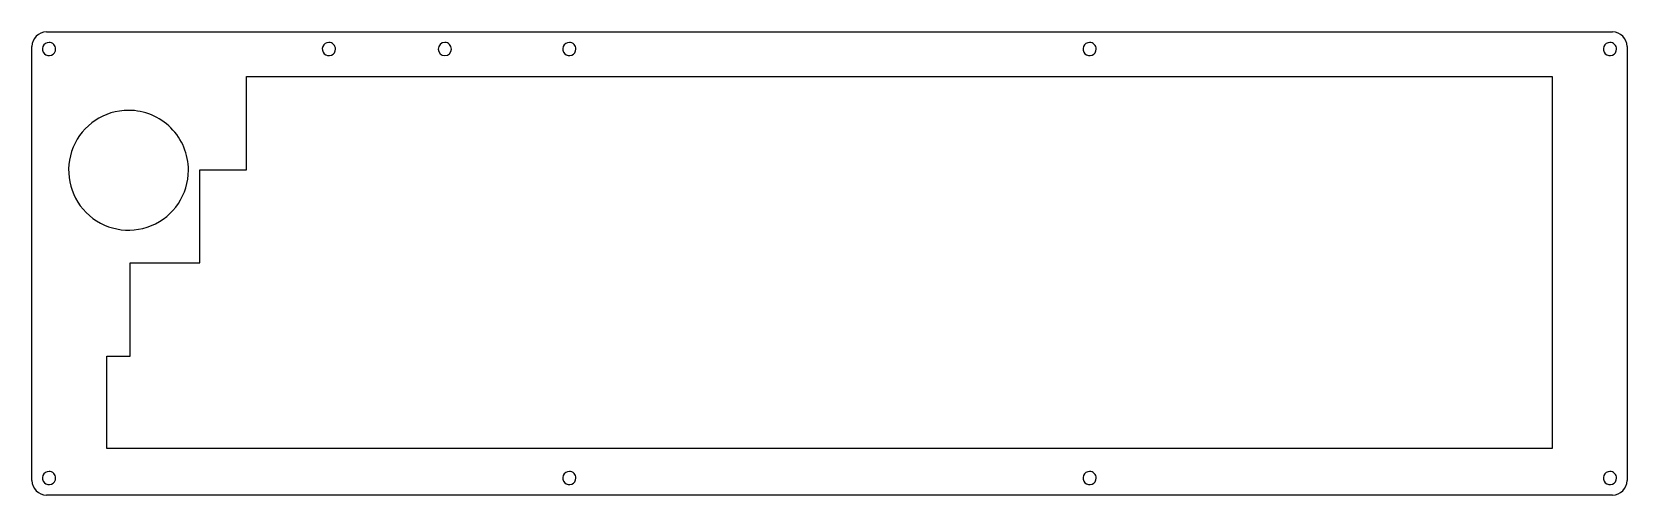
# Model space of a CAD drawing. Extents: x 8 to 334, y -122 to -27.
import ezdxf

# ---------------------------------------------------------------- set-up
doc = ezdxf.new("R2010")
doc.units = 0
doc.layers.get('0').update_dxf_attribs({"linetype": 'CONTINUOUS'})

msp = doc.modelspace()

# ---------------------------------------------------------------- linework, layer by layer
at = {"color": 7}
for points in [[(10.860459, -27.01893), (330.953897, -27.01893)], [(7.860718, -118.768838), (7.860718, -30.018671)], [(333.953638, -30.018671), (333.953638, -118.768838)], [(51.744312, -55.223099), (51.744312, -36.173093)], [(51.744312, -36.173093), (318.645054, -36.173093)], [(318.645054, -36.173093), (318.645054, -112.223256)], [(42.219309, -55.223099), (51.744312, -55.223099)], [(42.219309, -74.273105), (42.219309, -55.223099)], [(27.931804, -74.273105), (42.219309, -74.273105)], [(27.931804, -93.323111), (27.931804, -74.273105)], [(23.169303, -93.323111), (27.931804, -93.323111)], [(23.169303, -112.223256), (23.169303, -93.323111)], [(318.645054, -112.223256), (23.169303, -112.223256)], [(330.953897, -121.768579), (10.860459, -121.768579)]]:
    msp.add_lwpolyline(points, dxfattribs=at)
for points in [[(11.361652, -29.169864)], [(68.571563, -29.169864)], [(92.2718, -29.169864)], [(117.726417, -29.169864)], [(224.091244, -29.169864)], [(330.456057, -29.169864)], [(27.611663, -43.069881)], [(11.361652, -116.919987)], [(117.726417, -116.919987)], [(224.091244, -116.919987)], [(330.456057, -116.919987)]]:
    msp.add_lwpolyline(points, close=True, dxfattribs=at)
for points in [[(10.861653, -27.019871), (9.204802, -27.019872), (7.86166, -28.363015), (7.861659, -30.019865)], [(11.361652, -29.169864), (10.815628, -29.169864), (10.323369, -29.498781), (10.114414, -30.003241)], [(12.316246, -29.56527), (12.063072, -29.312095), (11.719694, -29.169864), (11.361652, -29.169864)], [(68.571563, -29.169864), (68.025539, -29.169864), (67.53328, -29.498781), (67.324325, -30.003241)], [(69.526157, -29.56527), (69.272983, -29.312095), (68.929605, -29.169864), (68.571563, -29.169864)], [(92.2718, -29.169864), (91.526215, -29.169864), (90.921799, -29.774279), (90.921799, -30.519864)], [(93.226394, -29.56527), (92.97322, -29.312095), (92.629842, -29.169864), (92.2718, -29.169864)], [(117.726417, -29.169864), (117.180393, -29.169864), (116.688134, -29.498781), (116.47918, -30.003241)], [(118.681012, -29.56527), (118.427837, -29.312095), (118.08446, -29.169864), (117.726417, -29.169864)], [(224.091244, -29.169864), (223.545219, -29.169864), (223.05296, -29.498781), (222.844006, -30.003241)], [(225.045838, -29.56527), (224.792664, -29.312095), (224.449286, -29.169864), (224.091244, -29.169864)], [(330.456057, -29.169864), (329.910033, -29.169864), (329.417774, -29.498781), (329.20882, -30.003241)], [(331.410651, -29.56527), (331.157477, -29.312095), (330.814099, -29.169864), (330.456057, -29.169864)], [(333.956178, -30.019865), (333.956178, -28.363113), (332.613189, -27.020012), (330.956437, -27.019871)], [(10.114414, -30.003241), (9.90546, -30.507702), (10.02096, -31.088361), (10.407058, -31.474458)], [(10.407058, -31.474458), (10.793155, -31.860556), (11.373814, -31.976056), (11.878275, -31.767101)], [(11.878275, -31.767101), (12.382735, -31.558147), (12.711652, -31.065888), (12.711652, -30.519864)], [(12.711652, -30.519864), (12.711652, -30.161822), (12.56942, -29.818444), (12.316246, -29.56527)], [(67.324325, -30.003241), (67.115371, -30.507702), (67.230871, -31.088361), (67.616969, -31.474458)], [(67.616969, -31.474458), (68.003066, -31.860556), (68.583725, -31.976056), (69.088186, -31.767101)], [(69.088186, -31.767101), (69.592646, -31.558147), (69.921563, -31.065888), (69.921563, -30.519864)], [(69.921563, -30.519864), (69.921563, -30.161822), (69.779331, -29.818444), (69.526157, -29.56527)], [(90.921799, -30.519864), (90.921799, -31.265448), (91.526215, -31.869864), (92.2718, -31.869864)], [(92.2718, -31.869864), (93.017384, -31.869864), (93.6218, -31.265448), (93.6218, -30.519864)], [(93.6218, -30.519864), (93.6218, -30.161822), (93.479568, -29.818444), (93.226394, -29.56527)], [(116.47918, -30.003241), (116.270225, -30.507702), (116.385726, -31.088361), (116.771823, -31.474458)], [(116.771823, -31.474458), (117.15792, -31.860556), (117.73858, -31.976056), (118.24304, -31.767101)], [(118.24304, -31.767101), (118.747501, -31.558147), (119.076418, -31.065888), (119.076418, -30.519864)], [(119.076418, -30.519864), (119.076418, -30.161822), (118.934186, -29.818444), (118.681012, -29.56527)], [(222.844006, -30.003241), (222.635052, -30.507702), (222.750552, -31.088361), (223.136649, -31.474458)], [(223.136649, -31.474458), (223.522747, -31.860556), (224.103406, -31.976056), (224.607866, -31.767101)], [(224.607866, -31.767101), (225.112327, -31.558147), (225.441244, -31.065888), (225.441244, -30.519864)], [(225.441244, -30.519864), (225.441244, -30.161822), (225.299012, -29.818444), (225.045838, -29.56527)], [(329.20882, -30.003241), (328.999865, -30.507702), (329.115366, -31.088361), (329.501463, -31.474458)], [(329.501463, -31.474458), (329.88756, -31.860556), (330.468219, -31.976056), (330.97268, -31.767101)], [(330.97268, -31.767101), (331.47714, -31.558147), (331.806057, -31.065888), (331.806057, -30.519864)], [(331.806057, -30.519864), (331.806057, -30.161822), (331.663826, -29.818444), (331.410651, -29.56527)], [(27.611663, -43.069881), (22.657003, -43.069881), (18.190212, -46.054496), (16.294146, -50.632004)], [(36.273715, -46.65782), (33.976396, -44.360501), (30.860563, -43.069881), (27.611663, -43.069881)], [(39.861655, -55.319873), (39.861655, -52.070973), (38.571034, -48.95514), (36.273715, -46.65782)], [(16.294146, -50.632004), (14.39808, -55.209512), (15.446137, -60.478452), (18.94961, -63.981926)], [(32.299532, -66.63739), (36.87704, -64.741324), (39.861655, -60.274532), (39.861655, -55.319873)], [(18.94961, -63.981926), (22.453083, -67.485399), (27.722023, -68.533456), (32.299532, -66.63739)], [(11.361652, -116.919987), (10.815628, -116.919987), (10.323369, -117.248904), (10.114414, -117.753365)], [(12.316246, -117.315393), (12.063072, -117.062219), (11.719694, -116.919987), (11.361652, -116.919987)], [(12.711652, -118.269987), (12.711652, -117.911945), (12.56942, -117.568567), (12.316246, -117.315393)], [(117.726417, -116.919987), (117.180393, -116.919987), (116.688134, -117.248904), (116.47918, -117.753365)], [(118.681012, -117.315393), (118.427837, -117.062219), (118.08446, -116.919987), (117.726417, -116.919987)], [(119.076418, -118.269987), (119.076418, -117.911945), (118.934186, -117.568567), (118.681012, -117.315393)], [(224.091244, -116.919987), (223.545219, -116.919987), (223.05296, -117.248904), (222.844006, -117.753365)], [(225.045838, -117.315393), (224.792664, -117.062219), (224.449286, -116.919987), (224.091244, -116.919987)], [(225.441244, -118.269987), (225.441244, -117.911945), (225.299012, -117.568567), (225.045838, -117.315393)], [(330.456057, -116.919987), (329.910033, -116.919987), (329.417774, -117.248904), (329.20882, -117.753365)], [(331.410651, -117.315393), (331.157477, -117.062219), (330.814099, -116.919987), (330.456057, -116.919987)], [(331.806057, -118.269987), (331.806057, -117.911945), (331.663826, -117.568567), (331.410651, -117.315393)], [(7.861659, -118.769854), (7.861659, -120.426705), (9.204802, -121.769849), (10.861653, -121.769849)], [(10.114414, -117.753365), (9.90546, -118.257825), (10.02096, -118.838484), (10.407058, -119.224582)], [(10.407058, -119.224582), (10.793155, -119.610679), (11.373814, -119.726179), (11.878275, -119.517225)], [(11.878275, -119.517225), (12.382735, -119.308271), (12.711652, -118.816011), (12.711652, -118.269987)], [(116.47918, -117.753365), (116.270225, -118.257825), (116.385726, -118.838484), (116.771823, -119.224582)], [(116.771823, -119.224582), (117.15792, -119.610679), (117.73858, -119.726179), (118.24304, -119.517225)], [(118.24304, -119.517225), (118.747501, -119.308271), (119.076418, -118.816011), (119.076418, -118.269987)], [(222.844006, -117.753365), (222.635052, -118.257825), (222.750552, -118.838484), (223.136649, -119.224582)], [(223.136649, -119.224582), (223.522747, -119.610679), (224.103406, -119.726179), (224.607866, -119.517225)], [(224.607866, -119.517225), (225.112327, -119.308271), (225.441244, -118.816011), (225.441244, -118.269987)], [(329.20882, -117.753365), (328.999865, -118.257825), (329.115366, -118.838484), (329.501463, -119.224582)], [(329.501463, -119.224582), (329.88756, -119.610679), (330.468219, -119.726179), (330.97268, -119.517225)], [(330.956437, -121.769849), (332.61319, -121.769709), (333.956178, -120.426607), (333.956178, -118.769854)], [(330.97268, -119.517225), (331.47714, -119.308271), (331.806057, -118.816011), (331.806057, -118.269987)]]:
    msp.add_open_spline(points, degree=3, dxfattribs=at)

doc.saveas('drawing.dxf')
